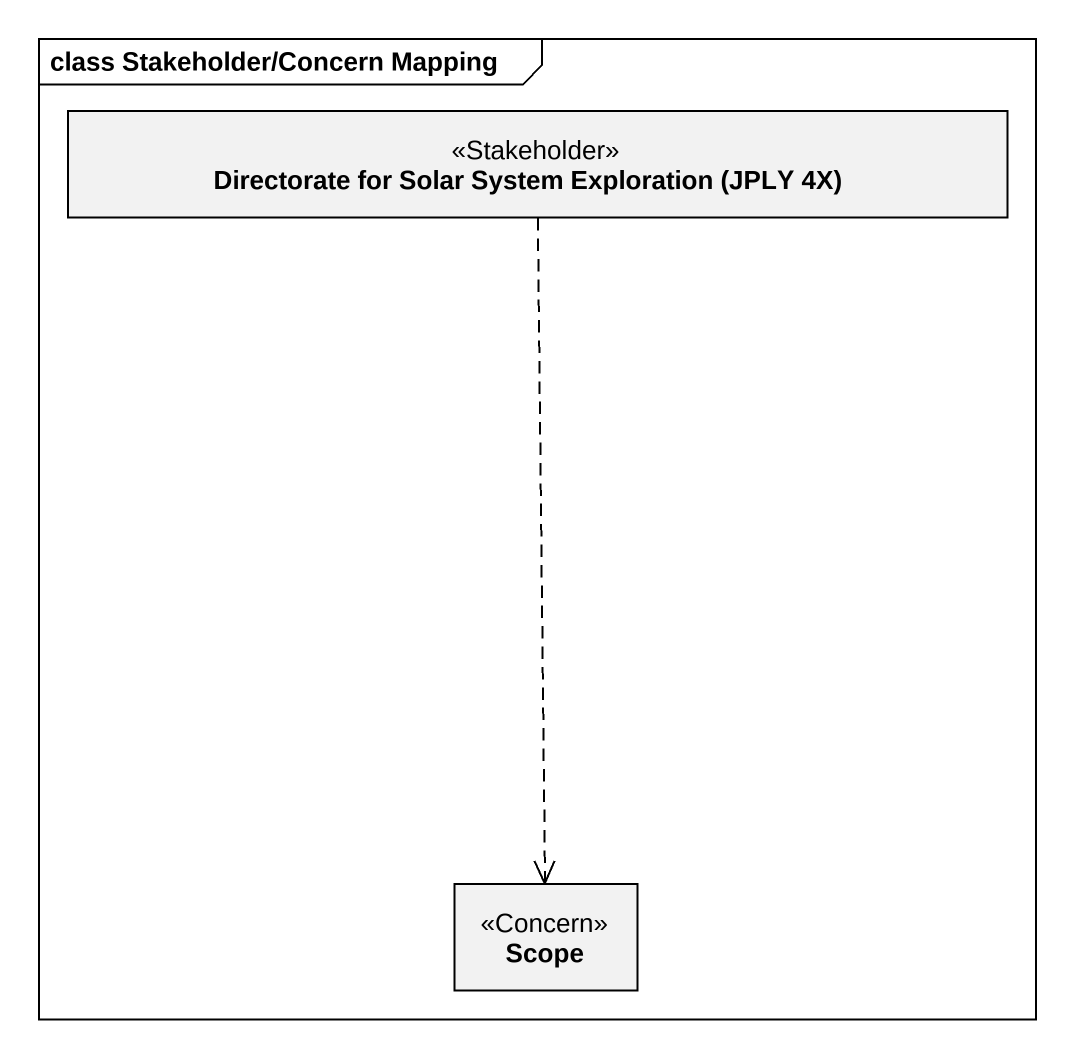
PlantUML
@startuml
mainframe class Stakeholder/Concern Mapping
hide circle
hide empty members
class "Directorate for Solar System Exploration (JPLY 4X)" as Directorate_for_Solar <<Stakeholder>>
class Scope <<Concern>>
Directorate_for_Solar ..> Scope
@enduml
